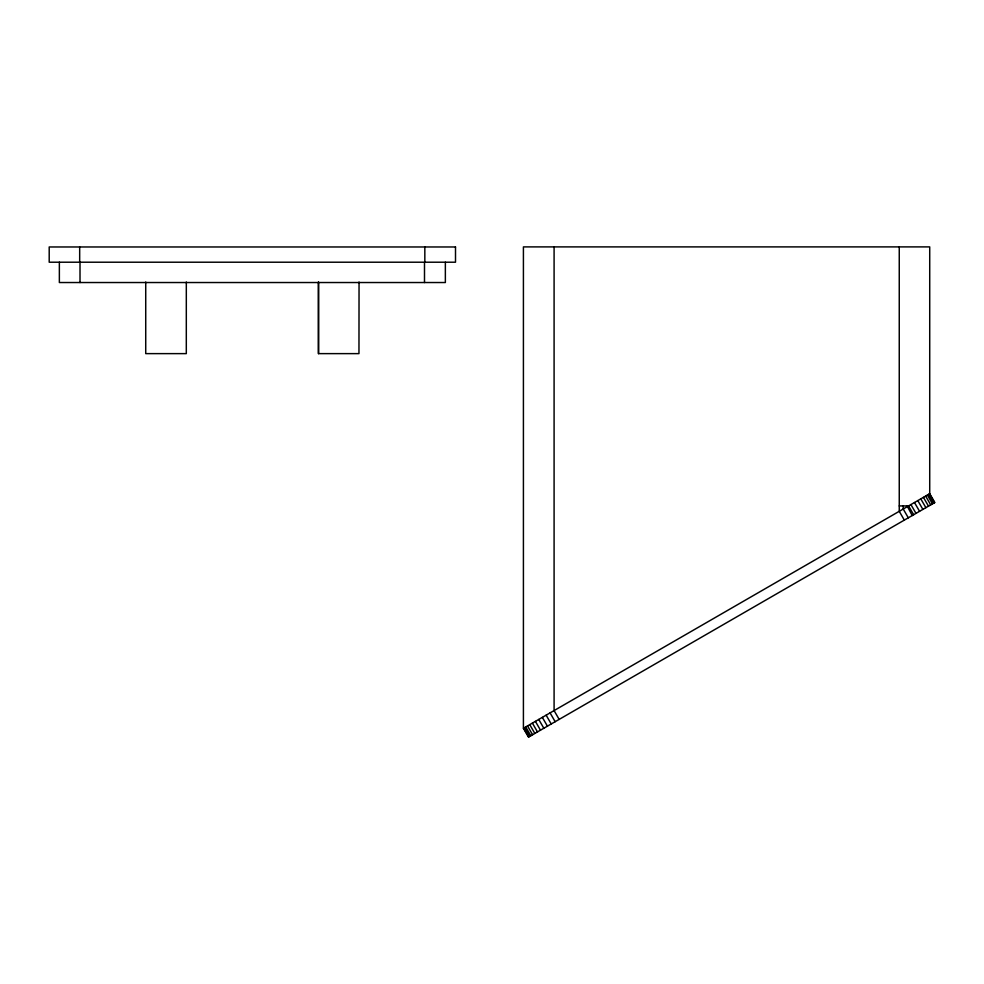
<?xml version="1.0" encoding="UTF-8"?>
<svg xmlns="http://www.w3.org/2000/svg" width="984" height="984" viewBox="0 0 984 984"><rect width="100%" height="100%" fill="white"/><g stroke="black" fill="none" stroke-linecap="round" stroke-linejoin="round"><path stroke-width="1.48" d="M523.414 728.295L929.72 493.722L929.72 246.898L523.414 246.898L523.414 728.295L528.494 737.102L934.8 502.517L929.72 493.722M899.253 505.924L908.576 505.924L913.656 514.718M929.462 493.87L934.542 502.664M928.687 494.312L933.767 503.107M927.395 495.05L932.475 503.857M925.636 496.071L930.716 504.866M923.423 497.351L928.502 506.145M920.79 498.863L925.87 507.67M917.801 500.598L922.881 509.392M914.48 502.517L919.56 511.311M910.913 504.583L915.993 513.377M912.217 515.554L907.137 505.924M908.306 517.805L903.226 509.011L903.226 505.924M904.321 520.106L899.253 511.311L899.253 246.898M559.17 719.39L554.09 710.596L554.09 246.898M550.081 712.896L555.161 721.702M546.145 715.171L551.224 723.966M542.344 717.373L547.424 726.167M538.752 719.439L543.832 728.246M535.407 721.37L540.487 730.165M532.393 723.117L537.473 731.911M529.749 724.642L534.829 733.437M527.522 725.934L532.602 734.728M525.739 726.955L530.819 735.749M524.46 727.693L529.527 736.499M523.673 728.148L528.752 736.942M445.358 262.211L445.358 282.531L59.36 282.531L59.36 262.211M424.83 246.972L424.83 262.211M424.498 262.211L424.498 282.531M359.049 282.014L358.963 353.625L318.447 353.625L318.447 282.014M318.533 282.014L318.533 353.625M186.32 282.014L186.308 353.625L145.73 353.625L145.73 282.014M80.011 262.211L80.011 282.531M79.679 246.972L79.679 262.211M455.506 246.972L49.2 246.972L49.2 262.211L455.506 262.211L455.506 246.972"/></g></svg>
